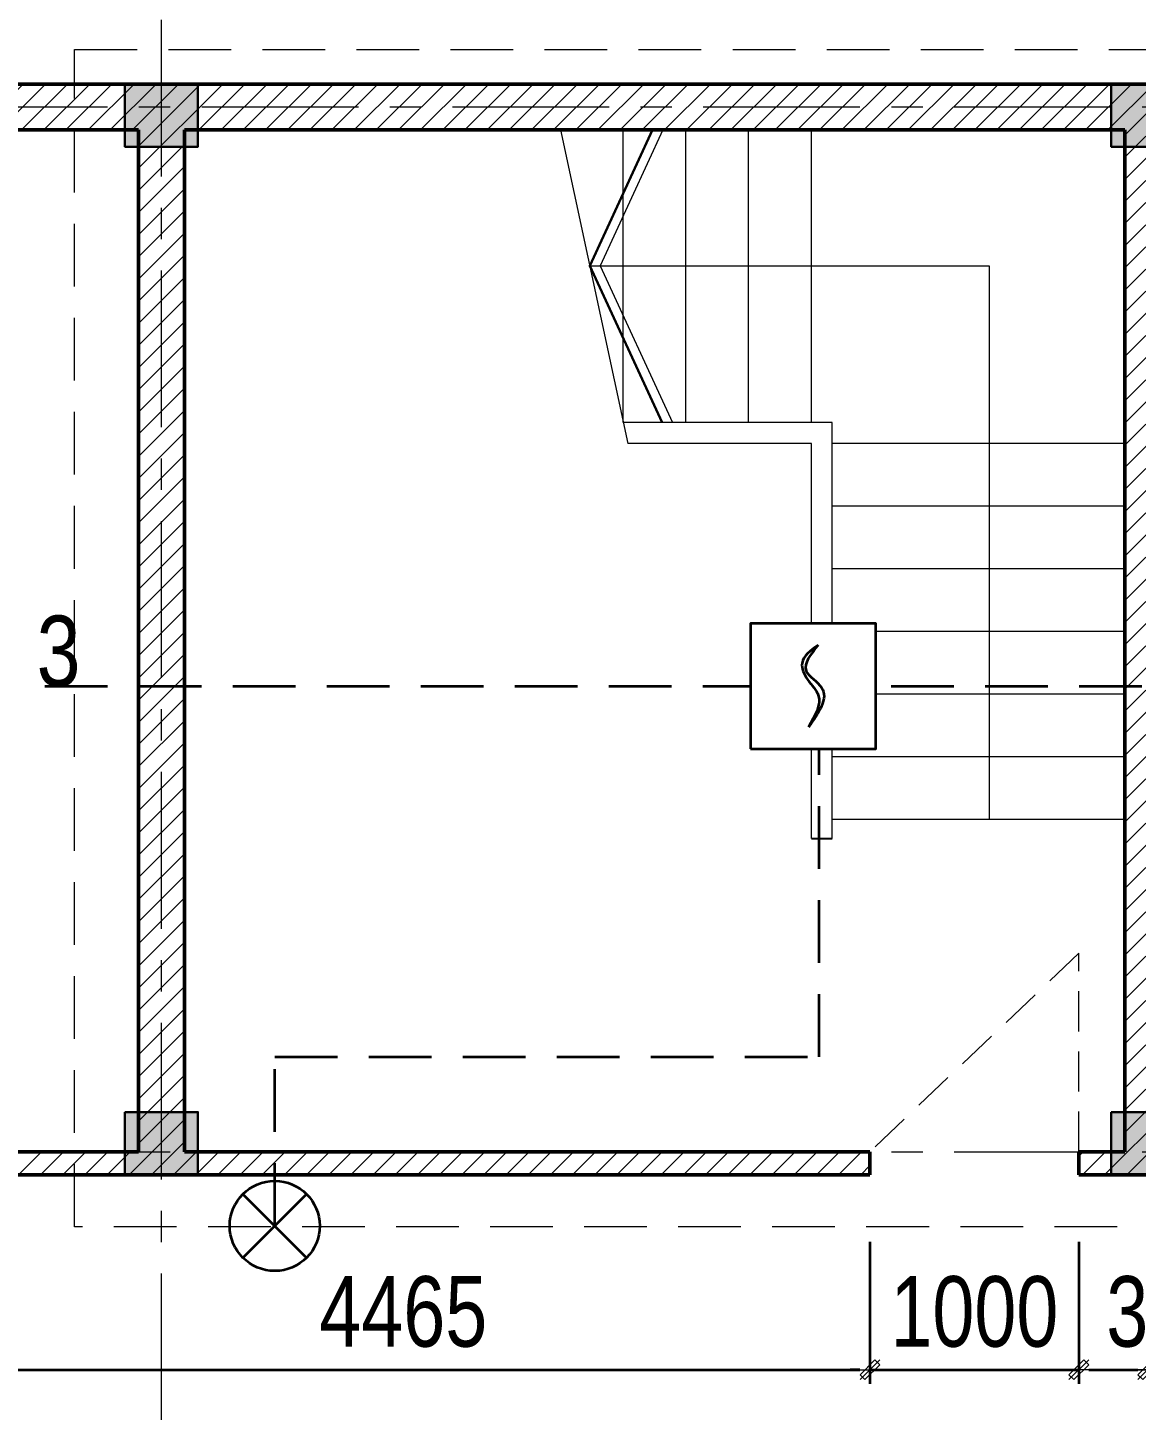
# Model space of a CAD drawing. Header units: millimetres. Extents: x 1109421 to 1726579, y -247837 to 144927.
# Drawn here: x 1472292 to 1477597, y -124882 to -118265 of the extents above; entities that cross this region are included whole.
import ezdxf

# ---------------------------------------------------------------- set-up
doc = ezdxf.new("R2010")
doc.units = ezdxf.units.MM
doc.header["$LTSCALE"] = 600
doc.header["$MEASUREMENT"] = 0
doc.set_wipeout_variables(frame=1)
for name, pattern in [('00_Hidden', [2.4, 1.6, -0.8]), ('CENTER', [2, 1.25, -0.25, 0.25, -0.25]), ('DASHED', [0.75, 0.5, -0.25]), ('HIDDEN', [0.375, 0.25, -0.125])]:
    doc.linetypes.add(name, pattern=pattern)
doc.layers.get('0').update_dxf_attribs({"lineweight": 0})
doc.layers.get('Defpoints').update_dxf_attribs({"lineweight": 0})
for name, color, linetype, lineweight in [('cat1', 30, 'Continuous', 50), ('cat2', 22, 'Continuous', 30), ('dim', 144, 'Continuous', 13), ('hatch1', 136, 'Continuous', 9), ('LC MANH DUT', 35, 'HIDDEN', 5), ('LC Text2', 7, 'Continuous', 25), ('Noi that', 35, 'Continuous', 9), ('PCCC - BAOCHAY - THIETBI', 6, 'Continuous', 35), ('PCCC-BAO CHAY - DAY', 3, 'DASHED', 35), ('PCCC-BAOCHAY-THIETBI', 6, 'Continuous', 35), ('thay1', 63, 'Continuous', 18), ('truc', 76, 'CENTER', 9)]:
    doc.layers.add(name, color=color, linetype=linetype, lineweight=lineweight)
doc.styles.add('HOATBIF', font='hoatbif.shx', dxfattribs={"width": 0.8})
doc.styles.add('T2', font='VHARIAL.TTF', dxfattribs={"width": 0.8})
doc.dimstyles.new('1-135', dxfattribs={"dimscale": 135, "dimtxt": 2.5, "dimasz": 0.35, "dimexe": 0.5, "dimexo": 0, "dimgap": 0.8, "dimtad": 1, "dimdec": 0, "dimzin": 0, "dimdsep": 46, "dimtxsty": 'HOATBIF', "dimblk1": 'DOT', "dimblk2": 'DOT', "dimsah": 1, "dimcen": -1, "dimdle": 1, "dimclrd": 256, "dimclre": 256, "dimclrt": 4, "dimadec": 3, "dimazin": 2, "dimtfac": 0.333333, "dimtdec": 0, "dimtix": 1, "dimtmove": 2, "dimatfit": 3, "dimldrblk": 'DOT', "dimfxl": 1, "dimtvp": 0.833333, "dimtolj": 1, "dimtzin": 0, "dimarcsym": 0})

# ---------------------------------------------------------------- blocks, each defined once
blk = doc.blocks.new('COT BT')
at = {"layer": 'cat2', "ltscale": 2}
h = blk.add_hatch(color=256, dxfattribs=at)
h.dxf.hatch_style = 1
h.paths.add_polyline_path([(240, 190), (-110, 190), (-110, -110), (240, -110)])
blk.add_lwpolyline([(-110, 190), (240, 190), (240, -110), (-110, -110)], close=True, dxfattribs=at)
blk = doc.blocks.new('DOT')
at = {"layer": 'dim'}
for p, q in [((-3, 0), (3, 0)), ((-1, -1), (1, 1))]:
    blk.add_line(p, q, dxfattribs=at)
blk.add_lwpolyline([(0.5, 1), (-1, -0.5), (-0.5, -1), (1, 0.5)], close=True, dxfattribs=at)
blk = doc.blocks.new('*D2119')
at = {"layer": 'Defpoints', "color": 0, "transparency": 16777216}
for p in [(14777.8, 97390.5), (19242.8, 97390.5), (19242.8, 96778.2)]:
    blk.add_point(p, dxfattribs=at)
at = {"layer": 'dim', "lineweight": -2, "transparency": 16777216}
for p, q in [((14777.8, 97390.5), (14777.8, 96710.7)), ((19242.8, 97390.5), (19242.8, 96710.7)), ((14825, 96778.2), (19195.5, 96778.2))]:
    blk.add_line(p, q, dxfattribs=at)
at = {"layer": 'dim', "lineweight": -2, "transparency": 16777216, "xscale": 47.25, "yscale": 47.25, "zscale": 47.25, "rotation": 180}
blk.add_blockref('DOT', (14777.8, 96778.2), dxfattribs=at)
at = {"layer": 'dim', "lineweight": -2, "transparency": 16777216, "xscale": 47.25, "yscale": 47.25, "zscale": 47.25}
blk.add_blockref('DOT', (19242.8, 96778.2), dxfattribs=at)
at = {"layer": 'dim', "color": 4, "transparency": 16777216, "insert": (17010.3, 97055), "char_height": 337.5, "attachment_point": 5, "style": 'HOATBIF'}
blk.add_mtext('\\A1;4465', dxfattribs=at)
blk = doc.blocks.new('_Dot')
at = {"color": 0, "linetype": 'ByBlock', "lineweight": -2}
blk.add_line((-0.5, 0), (-1, 0), dxfattribs=at)
at = {"color": 0, "linetype": 'ByBlock', "const_width": 0.5}
blk.add_lwpolyline([(-0.25, 0, 1), (0.25, 0, 1)], format="xyb", close=True, dxfattribs=at)
blk = doc.blocks.new('*D2120')
at = {"layer": 'Defpoints', "color": 0, "transparency": 16777216}
for p in [(19242.8, 97390.5), (20242.8, 97390.5), (20242.8, 96778.2)]:
    blk.add_point(p, dxfattribs=at)
at = {"layer": 'dim', "lineweight": -2, "transparency": 16777216}
for p, q in [((19242.8, 97390.5), (19242.8, 96710.7)), ((20242.8, 97390.5), (20242.8, 96710.7)), ((19195.5, 96778.2), (19148.3, 96778.2)), ((19242.8, 96778.2), (20242.8, 96778.2)), ((20290, 96778.2), (20337.3, 96778.2))]:
    blk.add_line(p, q, dxfattribs=at)
at = {"layer": 'dim', "lineweight": -2, "transparency": 16777216, "xscale": 47.25, "yscale": 47.25, "zscale": 47.25}
blk.add_blockref('DOT', (19242.8, 96778.2), dxfattribs=at)
at = {"layer": 'dim', "lineweight": -2, "transparency": 16777216, "xscale": 47.25, "yscale": 47.25, "zscale": 47.25, "rotation": 180}
blk.add_blockref('DOT', (20242.8, 96778.2), dxfattribs=at)
at = {"layer": 'dim', "color": 4, "transparency": 16777216, "insert": (19742.8, 97055), "char_height": 337.5, "attachment_point": 5, "style": 'HOATBIF'}
blk.add_mtext('\\A1;1000', dxfattribs=at)
blk = doc.blocks.new('*D2121')
at = {"layer": 'Defpoints', "color": 0, "transparency": 16777216}
for p in [(20242.8, 97390.5), (20572.8, 97390.5), (20572.8, 96778.2)]:
    blk.add_point(p, dxfattribs=at)
at = {"layer": 'dim', "lineweight": -2, "transparency": 16777216}
for p, q in [((20242.8, 97390.5), (20242.8, 96710.7)), ((20572.8, 97390.5), (20572.8, 96710.7)), ((20290, 96778.2), (20525.5, 96778.2))]:
    blk.add_line(p, q, dxfattribs=at)
at = {"layer": 'dim', "lineweight": -2, "transparency": 16777216, "xscale": 47.25, "yscale": 47.25, "zscale": 47.25, "rotation": 180}
blk.add_blockref('DOT', (20242.8, 96778.2), dxfattribs=at)
at = {"layer": 'dim', "lineweight": -2, "transparency": 16777216, "xscale": 47.25, "yscale": 47.25, "zscale": 47.25}
blk.add_blockref('DOT', (20572.8, 96778.2), dxfattribs=at)
at = {"layer": 'dim', "color": 4, "transparency": 16777216, "insert": (20675.3, 97055), "char_height": 337.5, "attachment_point": 5, "style": 'HOATBIF'}
blk.add_mtext('\\A1;330', dxfattribs=at)
blk = doc.blocks.new('*D2122')
at = {"layer": 'Defpoints', "color": 0, "transparency": 16777216}
for p in [(20572.8, 97390.5), (23252.8, 97390.5), (23252.8, 96778.2)]:
    blk.add_point(p, dxfattribs=at)
at = {"layer": 'dim', "lineweight": -2, "transparency": 16777216}
for p, q in [((20572.8, 97390.5), (20572.8, 96710.7)), ((23252.8, 97390.5), (23252.8, 96710.7)), ((20620, 96778.2), (23205.5, 96778.2))]:
    blk.add_line(p, q, dxfattribs=at)
at = {"layer": 'dim', "lineweight": -2, "transparency": 16777216, "xscale": 47.25, "yscale": 47.25, "zscale": 47.25, "rotation": 180}
blk.add_blockref('DOT', (20572.8, 96778.2), dxfattribs=at)
at = {"layer": 'dim', "lineweight": -2, "transparency": 16777216, "xscale": 47.25, "yscale": 47.25, "zscale": 47.25}
blk.add_blockref('DOT', (23252.8, 96778.2), dxfattribs=at)
at = {"layer": 'dim', "color": 4, "transparency": 16777216, "insert": (21912.8, 97055), "char_height": 337.5, "attachment_point": 5, "style": 'HOATBIF'}
blk.add_mtext('\\A1;2680', dxfattribs=at)
blk = doc.blocks.new('DAU BAO KHOI')
blk.add_wipeout([(-2, 2), (-2, -2), (2, -2), (2, 2)])
at = {"layer": 'PCCC - BAOCHAY - THIETBI'}
blk.add_lwpolyline([(-2, -2), (2, -2), (2, 2), (-2, 2)], close=True, dxfattribs=at)
for points in [[(0.152, 1.305), (-0.357, 0.733), (-0.18, 0.209), (0.162, -0.292), (-0.152, -1.305)], [(0.152, 1.305), (-0.222, 0.489), (0.268, -0.047), (-0.152, -1.305)]]:
    blk.add_spline(points, degree=3, dxfattribs=at)
blk = doc.blocks.new('den bao chay phong')
at = {"layer": 'PCCC - BAOCHAY - THIETBI'}
for p, q in [((1153511, 58868.8), (1153815.6, 58564.2)), ((1153511, 58564.2), (1153815.6, 58868.8))]:
    blk.add_line(p, q, dxfattribs=at)
blk.add_ellipse((1153663.3, 58716.5), major_axis=(152.3, 152.3), ratio=1, start_param=5.497787, end_param=11.780972, dxfattribs=at)
blk = doc.blocks.new('A$C08333679')
at = {"layer": 'hatch1'}
h = blk.add_hatch(dxfattribs=at)
h.set_pattern_fill('ANSI31', color=256, scale=600)
h.set_pattern_definition([(45, (-2017327.61, 46159.94), (-53.0330086, 53.0330086), [])])
h.paths.add_polyline_path([(5022.8, 90931.4), (4622.8, 90931.4), (3962.8, 90931.4), (3962.8, 95221.4), (3742.8, 95221.4), (3742.8, 90711.4), (3742.8, 90491.4), (4622.8, 90491.4), (4622.8, 90711.4), (5022.8, 90711.4)])
h.paths.add_polyline_path([(10692.8, 90931.4), (10292.8, 90931.4), (9412.8, 90931.4), (9012.8, 90931.4), (9012.8, 90711.4), (9412.8, 90711.4), (9412.8, 90491.4), (10292.8, 90491.4), (10292.8, 90711.4), (10692.8, 90711.4)])
h.paths.add_polyline_path([(15412.8, 90931.4), (15012.8, 90931.4), (15012.8, 90711.4), (15412.8, 90711.4), (15412.8, 90491.4), (16292.8, 90491.4), (16292.8, 90711.4), (16692.8, 90711.4), (16692.8, 90931.4), (16292.8, 90931.4)])
h.paths.add_polyline_path([(21012.8, 90711.4), (21012.8, 90931.4), (20132.8, 90931.4), (19732.8, 90931.4), (19732.8, 90711.4), (20132.8, 90711.4), (20132.8, 90491.4), (21012.8, 90491.4)])
h.paths.add_polyline_path([(20682.8, 94931.4), (20462.8, 94931.4), (20462.8, 90931.4), (20682.8, 90931.4)])
h.paths.add_polyline_path([(23692.8, 90931.4), (22812.8, 90931.4), (22812.8, 90711.4), (22812.8, 90491.4), (23692.8, 90491.4)])
h.paths.add_polyline_path([(29292.8, 90931.4), (28892.8, 90931.4), (28012.8, 90931.4), (28012.8, 90711.4), (28012.8, 90491.4), (28892.8, 90491.4), (28892.8, 90711.4), (29292.8, 90711.4)])
h.paths.add_polyline_path([(35292.8, 90931.4), (34892.8, 90931.4), (34012.8, 90931.4), (33612.8, 90931.4), (33612.8, 90711.4), (34012.8, 90711.4), (34012.8, 90491.4), (34892.8, 90491.4), (34892.8, 90711.4), (35292.8, 90711.4)])
h.paths.add_polyline_path([(41477.8, 90931.4), (39877.8, 90931.4), (39877.8, 90711.4), (40277.8, 90711.4), (40277.8, 90271.4), (41477.8, 90271.4)])
h.paths.add_polyline_path([(41252.3, 90711.4), (41252.3, 90491.4), (40492.3, 90491.4), (40492.3, 90711.4)], flags=16)
h.paths.add_polyline_path([(45762.8, 90931.4), (44562.8, 90931.4), (44562.8, 90271.4), (45762.8, 90271.4)])
h.paths.add_polyline_path([(45542.8, 90711.4), (45542.8, 90491.4), (44782.8, 90491.4), (44782.8, 90711.4)], flags=16)
h.paths.add_polyline_path([(40452.8, 93581.4), (40342.8, 93581.4), (40342.8, 90931.4), (40452.8, 90931.4)])
h.paths.add_polyline_path([(45542.8, 94931.4), (40342.8, 94931.4), (40342.8, 94581.4), (40452.8, 94581.4), (40452.8, 94711.4), (45542.8, 94711.4)], flags=17)
h.paths.add_polyline_path([(43282.8, 96071.4), (43062.8, 96071.4), (43062.8, 94931.4), (43282.8, 94931.4)], flags=17)
h.paths.add_polyline_path([(45762.8, 102931.4), (3742.8, 102931.4), (3742.8, 97421.4), (3962.8, 97421.4), (3962.8, 97711.4), (5452.8, 97711.4), (5452.8, 97821.4), (3962.8, 97821.4), (3962.8, 102711.4), (7837.8, 102711.4), (7837.8, 97821.4), (6752.8, 97821.4), (6752.8, 97711.4), (7837.8, 97711.4), (7947.8, 97711.4), (10137.8, 97711.4), (10137.8, 97821.4), (7947.8, 97821.4), (7947.8, 102711.4), (11757.8, 102711.4), (11757.8, 97821.4), (11437.8, 97821.4), (11437.8, 97711.4), (11757.8, 97711.4), (11867.8, 97711.4), (13477.8, 97711.4), (13477.8, 97821.4), (11867.8, 97821.4), (11867.8, 102711.4), (15742.8, 102711.4), (15742.8, 97821.4), (14777.8, 97821.4), (14777.8, 97711.4), (19242.8, 97711.4), (19242.8, 97821.4), (15962.8, 97821.4), (15962.8, 102711.4), (20462.8, 102711.4), (20462.8, 97821.4), (20242.8, 97821.4), (20242.8, 97711.4), (21084.6, 97711.4), (21304.6, 97931.4), (20682.8, 97931.4), (20682.8, 102711.4), (23142.8, 102711.4), (23142.8, 97931.4), (22464.6, 97931.4), (22684.6, 97711.4), (23362.8, 97711.4), (25572.8, 97711.4), (25572.8, 97821.4), (23362.8, 97821.4), (23362.8, 102711.4), (28342.8, 102711.4), (28342.8, 97821.4), (28562.8, 97821.4), (28562.8, 102711.4), (32962.8, 102711.4), (32962.8, 97821.4), (31472.8, 97821.4), (31472.8, 97711.4), (34672.8, 97711.4), (34672.8, 97821.4), (33072.8, 97821.4), (33072.8, 102711.4), (37622.8, 102711.4), (37622.8, 97821.4), (35972.8, 97821.4), (35972.8, 97711.4), (37342.8, 97711.4), (39222.8, 97711.4), (39222.8, 97931.4), (37842.8, 97931.4), (37842.8, 102711.4), (40342.8, 102711.4), (40342.8, 97931.4), (40122.8, 97931.4), (40122.8, 97711.4), (40782.8, 97711.4), (40782.8, 97931.4), (40562.8, 97931.4), (40562.8, 102711.4), (43062.8, 102711.4), (43062.8, 96971.4), (43282.8, 96971.4), (43282.8, 102711.4), (45542.8, 102711.4), (45542.8, 92531.4), (45762.8, 92531.4)])
h.paths.add_polyline_path([(43062.8, 97931.4), (41682.8, 97931.4), (41682.8, 97711.4), (43062.8, 97711.4)], flags=17)
h.paths.add_polyline_path([(30172.8, 97821.4), (26872.8, 97821.4), (26872.8, 97711.4), (30172.8, 97711.4)], flags=17)
at = {"layer": 'cat1'}
for p, q in [((3742.8, 102931.4), (45762.8, 102931.4)), ((11867.8, 102711.4), (15742.8, 102711.4)), ((15742.8, 97821.4), (15742.8, 102711.4)), ((15962.8, 97821.4), (15962.8, 102711.4)), ((15962.8, 102711.4), (20462.8, 102711.4)), ((20462.8, 97821.4), (20462.8, 102711.4)), ((15742.8, 97821.4), (14777.8, 97821.4)), ((19242.8, 97821.4), (15962.8, 97821.4)), ((19242.8, 97821.4), (19242.8, 97711.4)), ((20462.8, 97821.4), (20242.8, 97821.4)), ((20242.8, 97821.4), (20242.8, 97711.4)), ((19242.8, 97711.4), (14777.8, 97711.4)), ((21084.6, 97711.4), (20242.8, 97711.4))]:
    blk.add_line(p, q, dxfattribs=at)
at = {"layer": 'cat2'}
blk.add_lwpolyline([(18202.1, 102711.4), (17902.1, 102061.4), (18248.2, 101311.4)], dxfattribs=at)
at = {"layer": 'hatch1'}
for points in [[(18252.1, 102711.4), (17952.1, 102061.4), (18298.2, 101311.4)], [(17902.1, 102061.4), (19812.8, 102061.4), (19812.8, 99411.4)]]:
    blk.add_lwpolyline(points, dxfattribs=at)
at = {"layer": 'LC MANH DUT', "ltscale": 2}
blk.add_lwpolyline([(15436.3, 103096.9), (20875.8, 103096.9), (20875.8, 97461.9), (15436.3, 97461.9)], close=True, dxfattribs=at)
at = {"layer": 'LC Text2'}
blk.add_line((18962.8, 99321.4), (19062.8, 99321.4), dxfattribs=at)
at = {"layer": 'Noi that', "linetype": '00_Hidden', "ltscale": 0.2}
for p, q in [((20242.8, 98771.4), (19242.8, 97821.4)), ((20242.8, 97821.4), (20242.8, 98771.4))]:
    blk.add_line(p, q, dxfattribs=at)
at = {"layer": 'thay1'}
for p, q in [((17762.8, 102711.4), (18084.2, 101211.4)), ((18062.8, 101311.4), (18062.8, 102711.4)), ((18362.8, 101311.4), (18362.8, 102711.4)), ((18662.8, 101311.4), (18662.8, 102711.4)), ((18962.8, 101311.4), (18962.8, 102711.4)), ((19062.8, 101311.4), (18062.8, 101311.4)), ((19062.8, 99321.4), (19062.8, 101311.4)), ((18962.8, 101211.4), (18084.2, 101211.4)), ((18962.8, 99321.4), (18962.8, 101211.4)), ((20462.8, 101211.4), (19062.8, 101211.4)), ((20462.8, 100911.4), (19062.8, 100911.4)), ((20462.8, 100611.4), (19062.8, 100611.4)), ((20462.8, 100311.4), (19062.8, 100311.4)), ((20462.8, 100011.4), (19062.8, 100011.4)), ((20462.8, 99711.4), (19062.8, 99711.4)), ((20462.8, 99411.4), (19062.8, 99411.4))]:
    blk.add_line(p, q, dxfattribs=at)
at = {"layer": 'truc'}
for p, q in [((15852.8, 85689), (15852.8, 105874.8)), ((1645.5, 102821.4), (48616.2, 102821.4)), ((1645.5, 97821.4), (48616.2, 97821.4))]:
    blk.add_line(p, q, dxfattribs=at)
at = {"layer": 'cat1'}
for p in [(15787.8, 102741.4), (20507.8, 102741.4), (15787.8, 97821.4), (20507.8, 97821.4)]:
    blk.add_blockref('COT BT', p, dxfattribs=at)
at = {"layer": 'LC Text2', "style": 'T2', "width": 0.8}
blk.add_text('phßng kh¸m 3', height=337.5, dxfattribs=at).set_placement((12573.8, 100049.8))
at = {"layer": 'dim'}
for base, p1, p2, picture, middle in [((19242.8, 96778.2), (14777.8, 97390.5), (19242.8, 97390.5), '*D2119', (17010.3, 97055)), ((20242.8, 96778.2), (19242.8, 97390.5), (20242.8, 97390.5), '*D2120', (19742.8, 97055)), ((23252.8, 96778.2), (20572.8, 97390.5), (23252.8, 97390.5), '*D2122', (21912.8, 97055))]:
    dim = blk.add_linear_dim(base=base, p1=p1, p2=p2, dimstyle='1-135', dxfattribs=at)
    dim.commit()
    dim.dimension.update_dxf_attribs({"geometry": picture, "text_midpoint": middle})
dim = blk.add_linear_dim(base=(20572.8, 96778.2), p1=(20242.8, 97390.5), p2=(20572.8, 97390.5), dimstyle='1-135', dxfattribs=at)
dim.commit()
dim.dimension.update_dxf_attribs({"geometry": '*D2121', "text_midpoint": (20675.3, 97055), "dimtype": 160})

msp = doc.modelspace()

# ---------------------------------------------------------------- linework, layer by layer
at = {"layer": 'PCCC-BAO CHAY - DAY'}
for p, q in [((1462923.4, -121415.9), (1501330.9, -121415.9)), ((1476080, -123190.3), (1476080, -121715.9))]:
    msp.add_line(p, q, dxfattribs=at)
msp.add_lwpolyline([(1473474.2, -123999.2), (1473474.2, -123190.3), (1476080, -123190.3)], dxfattribs=at)

# ---------------------------------------------------------------- next in the draw order: block references
msp.add_blockref('A$C08333679', (1457079.2, -221465.7), dxfattribs=at)

# ---------------------------------------------------------------- next in the draw order: block references
at = {"layer": 'cat1'}
msp.add_blockref('den bao chay phong', (319811, -182715.7), dxfattribs=at)
at = {"layer": 'PCCC-BAOCHAY-THIETBI', "xscale": 150, "yscale": 150, "zscale": 150}
msp.add_blockref('DAU BAO KHOI', (1476051, -121415.9), dxfattribs=at)

doc.saveas('drawing.dxf')
